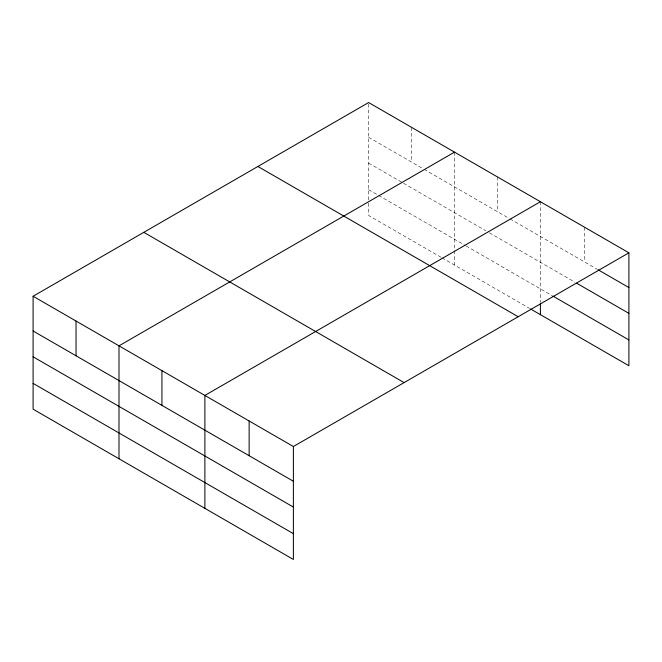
<?xml version="1.0" encoding="UTF-8"?>
<svg xmlns="http://www.w3.org/2000/svg" width="662" height="662" viewBox="0 0 662 662"><rect width="100%" height="100%" fill="white"/><g stroke="black" fill="none" stroke-linecap="round" stroke-linejoin="round"><path stroke-width="0.5" stroke-dasharray="3.31 2.48" d="M368.618 199.99L368.618 102.544M368.618 137.291L423.192 168.793M424.085 169.315L509.086 218.386M509.98 218.907L597.041 269.169M368.618 163.092L402.62 182.72M403.514 183.233L485.825 230.757M489.408 232.825L574.914 282.194M368.618 189.671L465.245 245.461M466.139 245.974L551.909 295.492M441.091 257.311L368.618 215.473L368.618 201.025M441.984 257.832L529.666 308.451M584.654 227.273L584.654 262.011M540.407 201.728L540.407 302.269M497.46 176.928L497.46 211.675M454.513 152.136L454.513 249.582M454.513 250.617L454.513 265.065M411.565 127.344L411.565 162.082"/><path stroke-width="0.99" d="M530.56 308.972L628.9 365.747L628.9 252.818L368.618 102.544L33.1 296.253L33.1 409.182L293.382 559.456L293.382 446.527L33.1 296.253M454.513 152.136L118.995 345.845L118.995 458.774M540.407 201.728L204.889 395.437L204.889 508.358M293.382 446.527L628.9 252.818M597.927 269.674L628.9 287.556M576.685 283.22L628.9 313.358M552.795 296.005L628.9 339.945M257.899 166.468L518.181 316.742M143.82 232.329L404.101 382.603M33.1 330.992L293.382 481.266M33.1 356.793L293.382 507.067M33.1 383.381L293.382 533.655M540.407 303.304L540.407 314.657M249.135 420.982L249.135 455.721M161.942 370.637L161.942 405.384M76.047 321.045L76.047 355.792"/></g></svg>
